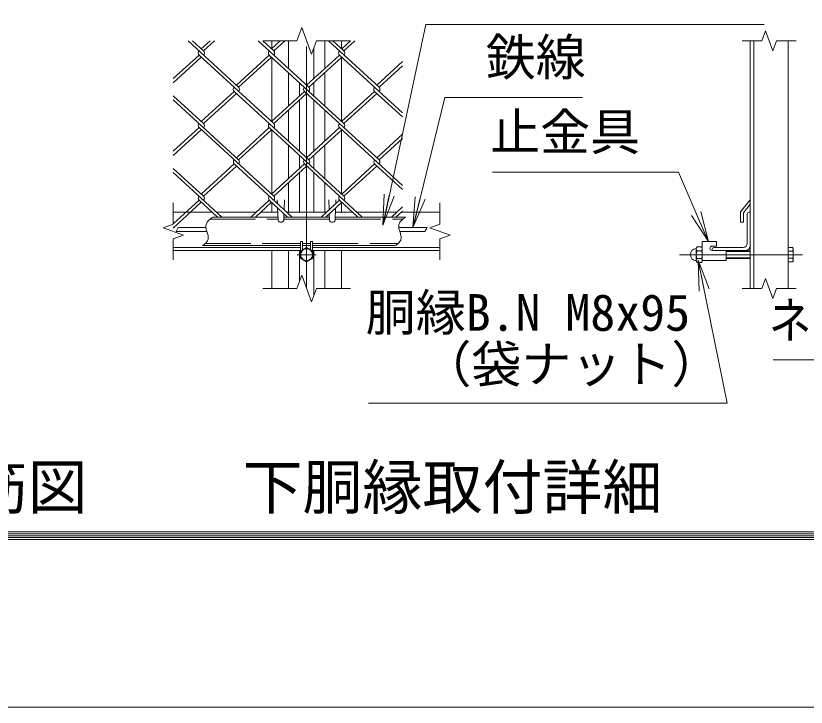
# Model space of a CAD drawing. Units: millimetres at full size; details may follow other scales. Extents: x -16800 to 16800, y -11880 to 11880.
# Drawn here: x -11928 to -7779, y -11880 to -8252 of the extents above; entities that cross this region are included whole.
import ezdxf
from ezdxf.enums import TextEntityAlignment as Align

# ---------------------------------------------------------------- set-up
doc = ezdxf.new("R2010")
doc.units = ezdxf.units.MM
doc.header["$LTSCALE"] = 40
doc.linetypes.add('DASHED', pattern=[7.5, 6, -1.5])
doc.linetypes.add('USER1', pattern=[50.8, 31.75, -6.35, 6.35, -6.35])
for name, color, linetype, lineweight in [('0-0_D-STR1', 1, 'Continuous', 18), ('0-1_D-BMK', 2, 'USER1', 13), ('0-2_D-STR3', 3, 'Continuous', 13), ('0-6_D-STR-DIM', 7, 'Continuous', 13), ('0-7_0', 7, 'Continuous', 18), ('0-9_D-STR-TXT', 7, 'Continuous', 13), ('0-A_D-STR2', 7, 'Continuous', 13), ('0-B_D-TTL-TXT', 7, 'Continuous', 13), ('0-C_D-TTL', 7, 'Continuous', 18)]:
    doc.layers.add(name, color=color, linetype=linetype, lineweight=lineweight)
doc.styles.add('ＭＳ ゴシック', font='')
doc.styles.get('ＭＳ ゴシック').set_extended_font_data('MS Gothic')

# ---------------------------------------------------------------- blocks, each defined once
blk = doc.blocks.new('_Open')
at = {"layer": '0-7_0'}
blk.add_line((-40, 6.67), (0, 0), dxfattribs=at)
blk.add_lwpolyline([(-40, -6.67), (0, 0), (-40, 0)], dxfattribs=at)

msp = doc.modelspace()

# ---------------------------------------------------------------- linework, layer by layer
at = {"layer": '0-0_D-STR1'}
for p, q in [((-10583.86, -8383.11), (-10583.86, -8423.49)), ((-10496.36, -8383.11), (-10496.36, -8528.71)), ((-10363.86, -8581.39), (-10363.86, -8421.03)), ((-10306.36, -8383.11), (-10306.36, -8528.71)), ((-10218.86, -8383.11), (-10218.86, -8423.49)), ((-8072.75, -8383.11), (-8072.75, -9683.11)), ((-8052.75, -8383.11), (-8052.75, -9683.11)), ((-7872.75, -8383.11), (-7872.75, -9683.11)), ((-10583.86, -8470.23), (-10583.86, -8804.69)), ((-10218.86, -8470.23), (-10218.86, -8804.69)), ((-10496.36, -8550.41), (-10496.36, -8724.51)), ((-10306.36, -8550.41), (-10306.36, -8724.51)), ((-10438.86, -8671.82), (-10438.86, -8603.1)), ((-10363.86, -8671.82), (-10363.86, -8603.1)), ((-10438.86, -8962.59), (-10438.86, -8693.52)), ((-10363.86, -8962.59), (-10363.86, -8693.52)), ((-10496.36, -8746.21), (-10496.36, -8909.9)), ((-10306.36, -8746.21), (-10306.36, -8909.9)), ((-10583.86, -8851.43), (-10583.86, -9185.89)), ((-10218.86, -8851.43), (-10218.86, -9185.89)), ((-10496.36, -8931.6), (-10496.36, -9105.71)), ((-10306.36, -8931.6), (-10306.36, -9105.71)), ((-10438.86, -9053.02), (-10438.86, -8984.29)), ((-10363.86, -9053.02), (-10363.86, -8984.29)), ((-10438.86, -9283.11), (-10438.86, -9074.72)), ((-10363.86, -9283.11), (-10363.86, -9074.72)), ((-10496.36, -9127.41), (-10496.36, -9283.11)), ((-10306.36, -9127.41), (-10306.36, -9283.11)), ((-10583.86, -9232.08), (-10583.86, -9283.11)), ((-10554.43, -9236.98), (-10555.11, -9217.5)), ((-10519.41, -9269.07), (-10517.61, -9217.5)), ((-10283.32, -9269.02), (-10285.11, -9217.5)), ((-10248.29, -9236.93), (-10247.61, -9217.5)), ((-10218.86, -9232.57), (-10218.86, -9283.11)), ((-8122.75, -9280), (-8072.75, -9217.5)), ((-8107.75, -9285.61), (-8072.75, -9240.37)), ((-11101.36, -9283.11), (-10896.81, -9283.11)), ((-10873.13, -9283.11), (-10666.34, -9283.11)), ((-10642.66, -9283.11), (-10552.82, -9283.11)), ((-10551.36, -9325), (-10553.67, -9258.84)), ((-10521.36, -9325), (-10520.13, -9289.58)), ((-10298.69, -9283.11), (-10504.09, -9283.11)), ((-10281.36, -9325), (-10282.58, -9290.05)), ((-10251.36, -9325), (-10249.07, -9259.34)), ((-10159.54, -9283.11), (-10249.9, -9283.11)), ((-9929.06, -9283.11), (-10136.45, -9283.11)), ((-9701.36, -9283.11), (-9905.38, -9283.11)), ((-8122.75, -9335), (-8122.75, -9280)), ((-8107.75, -9335), (-8107.75, -9285.61)), ((-8087.75, -9445.61), (-8087.75, -9293.11)), ((-8077.75, -9283.11), (-8072.75, -9283.11)), ((-8072.75, -9458.11), (-8072.75, -9283.11)), ((-8107.75, -9335), (-8122.75, -9335)), ((-11101.36, -9468.11), (-10432.61, -9468.11)), ((-11101.36, -9483.11), (-10432.61, -9483.11)), ((-10583.86, -9483.11), (-10583.86, -9683.11)), ((-10496.36, -9483.11), (-10496.36, -9683.11)), ((-10438.86, -9645.18), (-10438.86, -9483.11)), ((-10370.11, -9468.11), (-9701.36, -9468.11)), ((-10370.11, -9483.11), (-9701.36, -9483.11)), ((-10363.86, -9721.03), (-10363.86, -9483.11)), ((-10306.36, -9483.11), (-10306.36, -9683.11)), ((-10218.86, -9483.11), (-10218.86, -9683.11)), ((-8272.75, -9478.11), (-8272.75, -9483.11)), ((-8272.75, -9483.11), (-8097.75, -9483.11)), ((-8262.75, -9468.11), (-8110.25, -9468.11))]:
    msp.add_line(p, q, dxfattribs=at)
for centre, radius, start, end in [((-8077.75, -9293.11), 10, 90, 180), ((-10536.36, -9318.75), 16.25, 202.61986, 337.38014), ((-10266.36, -9318.75), 16.25, 202.61986, 337.38014), ((-8110.25, -9445.61), 22.5, 270, 0), ((-8097.75, -9458.11), 25, 270, 0), ((-8262.75, -9478.11), 10, 90, 180)]:
    msp.add_arc(centre, radius, start, end, dxfattribs=at)
at = {"layer": '0-1_D-BMK'}
for p, q in [((-10401.36, -9683.11), (-10401.36, -8383.11)), ((-10351.36, -9505.61), (-10451.36, -9505.61)), ((-8443.92, -9505.61), (-7797.75, -9505.61))]:
    msp.add_line(p, q, dxfattribs=at)
at = {"layer": '0-2_D-STR3', "linetype": 'DASHED'}
for p, q in [((-10909.38, -9319.61), (-10551.55, -9319.61)), ((-10521.17, -9319.61), (-10281.55, -9319.61)), ((-10251.17, -9319.61), (-9897.1, -9319.61)), ((-10933.81, -9446.61), (-10432.61, -9446.61)), ((-10422.61, -9446.61), (-10380.11, -9446.61)), ((-10370.11, -9446.61), (-9921.52, -9446.61))]:
    msp.add_line(p, q, dxfattribs=at)
at = {"layer": '0-2_D-STR3'}
for p, q in [((-10893.15, -9308.11), (-10551.95, -9308.11)), ((-10520.77, -9308.11), (-10281.95, -9308.11)), ((-10250.77, -9308.11), (-9880.87, -9308.11)), ((-10929.84, -9363.11), (-11074.79, -9363.11)), ((-9917.56, -9363.11), (-9768.45, -9363.11)), ((-10925.15, -9383.11), (-11086.34, -9383.11)), ((-9912.87, -9383.11), (-9780, -9383.11)), ((-10948.47, -9458.11), (-10432.61, -9458.11)), ((-10432.61, -9486.12), (-10432.61, -9435.61)), ((-10432.61, -9435.61), (-10422.61, -9435.61)), ((-10422.61, -9480.35), (-10422.61, -9435.61)), ((-10422.61, -9458.11), (-10380.11, -9458.11)), ((-10380.11, -9480.35), (-10380.11, -9435.61)), ((-10380.11, -9435.61), (-10370.11, -9435.61)), ((-10370.11, -9486.12), (-10370.11, -9435.61)), ((-10370.11, -9458.11), (-9936.19, -9458.11)), ((-8324, -9435.61), (-8249, -9435.61)), ((-8324, -9535.61), (-8324, -9435.61)), ((-8249, -9460.61), (-8249, -9435.61)), ((-8356.5, -9536.78), (-8356.5, -9475.05)), ((-8356.5, -9536.78), (-8356.5, -9475.05)), ((-8329, -9465.11), (-8351.5, -9465.11)), ((-8351.5, -9485.36), (-8329, -9485.36)), ((-8324, -9536.78), (-8324, -9475.05)), ((-8324, -9536.78), (-8324, -9475.05)), ((-8272.75, -9460.61), (-8249, -9460.61)), ((-8272.75, -9483.11), (-8199, -9483.11)), ((-8199, -9535.61), (-8199, -9483.11)), ((-8072.75, -9485.61), (-8199, -9485.61)), ((-8072.75, -9489.36), (-8199, -9489.36)), ((-7872.75, -9468.08), (-7849.73, -9468.08)), ((-7872.75, -9543.14), (-7872.75, -9468.08)), ((-7872.75, -9486.85), (-7849.73, -9486.85)), ((-7846.25, -9474.11), (-7849.73, -9468.08)), ((-7846.25, -9537.11), (-7846.25, -9474.11)), ((-8351.5, -9525.86), (-8329, -9525.86)), ((-8324, -9535.61), (-8199, -9535.61)), ((-8072.75, -9521.86), (-8199, -9521.86)), ((-8072.75, -9525.61), (-8199, -9525.61)), ((-7872.75, -9524.37), (-7849.73, -9524.37)), ((-7872.75, -9543.14), (-7849.73, -9543.14)), ((-7846.25, -9537.11), (-7849.73, -9543.14)), ((-8329, -9546.11), (-8351.5, -9546.11))]:
    msp.add_line(p, q, dxfattribs=at)
msp.add_lwpolyline([(-10368.86, -9524.37), (-10401.36, -9543.14), (-10433.86, -9524.37), (-10433.86, -9486.85), (-10401.36, -9468.08), (-10368.86, -9486.85)], close=True, dxfattribs=at)
msp.add_circle((-10401.36, -9505.61), 31.25, dxfattribs=at)
for centre, radius, start, end in [((-8354, -9505.61), 32.5, 97.16806, 262.83194), ((-8358.36, -9470.88), 2.5, 277.16806, 343.42019), ((-8343.75, -9475.24), 12.75, 127.42505, 232.57495), ((-8312.99, -9505.61), 43.51, 152.26063, 207.73937), ((-8336.75, -9475.24), 12.75, 307.42505, 52.57495), ((-8367.5, -9505.61), 43.51, 332.26063, 27.73937), ((-8272.75, -9471.86), 11.25, 90, 270), ((-7863.44, -9477.46), 16.61, 325.61585, 34.38415), ((-7908.92, -9505.61), 62.1, 342.4121, 17.5879), ((-8358.36, -9540.34), 2.5, 9.83916, 82.83194), ((-8343.81, -9535.99), 12.71, 127.21089, 232.78911), ((-8336.69, -9535.99), 12.71, 307.21089, 52.78911), ((-7863.44, -9533.76), 16.61, 325.61585, 34.38415)]:
    msp.add_arc(centre, radius, start, end, dxfattribs=at)
at = {"layer": '0-6_D-STR-DIM'}
for p, q in [((-10427.01, -8312.63), (-10452.67, -8383.11)), ((-10375.71, -8453.59), (-10427.01, -8312.63)), ((-8011.22, -8383.11), (-7991.99, -8330.25)), ((-7991.99, -8330.25), (-7953.51, -8435.97)), ((-10631.36, -8383.11), (-10452.67, -8383.11)), ((-10350.06, -8383.11), (-10375.71, -8453.59)), ((-10171.36, -8383.11), (-10350.06, -8383.11)), ((-8011.22, -8383.11), (-8114, -8383.11)), ((-7953.51, -8435.97), (-7934.27, -8383.11)), ((-7831.5, -8383.11), (-7934.27, -8383.11)), ((-11101.36, -9344.63), (-11101.36, -9233.11)), ((-9701.36, -9344.63), (-9701.36, -9233.11)), ((-11101.36, -9344.63), (-11154.22, -9363.87)), ((-11154.22, -9363.87), (-11048.51, -9402.35)), ((-11074.79, -9363.11), (-11086.34, -9383.11)), ((-9768.45, -9363.11), (-9780, -9383.11)), ((-11048.51, -9402.35), (-11101.36, -9421.59)), ((-11101.36, -9533.11), (-11101.36, -9421.59)), ((-9701.36, -9533.11), (-9701.36, -9421.59)), ((-10427.01, -9612.63), (-10452.67, -9683.11)), ((-10375.71, -9753.59), (-10427.01, -9612.63)), ((-8011.22, -9683.11), (-7991.99, -9630.25)), ((-7991.99, -9630.25), (-7953.51, -9735.97)), ((-10631.36, -9683.11), (-10452.67, -9683.11)), ((-10350.06, -9683.11), (-10375.71, -9753.59)), ((-10350.06, -9683.11), (-10171.36, -9683.11)), ((-8011.22, -9683.11), (-8114, -9683.11)), ((-7953.51, -9735.97), (-7934.27, -9683.11)), ((-7831.5, -9683.11), (-7934.27, -9683.11))]:
    msp.add_line(p, q, dxfattribs=at)
for points in [[(-10893.15, -9308.11), (-10897.55, -9311.04), (-10901.89, -9314.01), (-10906.11, -9317.07), (-10910.17, -9320.25), (-10913.98, -9323.61), (-10917.51, -9327.19), (-10920.69, -9331.02), (-10923.46, -9335.15), (-10925.77, -9339.63), (-10927.59, -9344.4), (-10928.9, -9349.39), (-10929.7, -9354.49), (-10929.97, -9359.6), (-10929.71, -9364.63), (-10928.96, -9369.56), (-10927.83, -9374.41), (-10926.42, -9379.23), (-10924.84, -9384.04), (-10923.18, -9388.89), (-10921.55, -9393.79), (-10920.06, -9398.81), (-10918.81, -9403.93), (-10917.9, -9409.1), (-10917.43, -9414.24), (-10917.51, -9419.26), (-10918.23, -9424.06), (-10919.68, -9428.59), (-10921.81, -9432.86), (-10924.52, -9436.9), (-10927.74, -9440.73), (-10931.38, -9444.41), (-10935.36, -9447.95), (-10939.59, -9451.39), (-10943.99, -9454.77), (-10948.47, -9458.11)], [(-9880.87, -9308.11), (-9885.26, -9311.04), (-9889.61, -9314.01), (-9893.83, -9317.07), (-9897.88, -9320.25), (-9901.7, -9323.61), (-9905.23, -9327.19), (-9908.41, -9331.02), (-9911.18, -9335.15), (-9913.49, -9339.63), (-9915.3, -9344.4), (-9916.62, -9349.39), (-9917.41, -9354.49), (-9917.68, -9359.6), (-9917.42, -9364.63), (-9916.67, -9369.56), (-9915.55, -9374.41), (-9914.14, -9379.23), (-9912.55, -9384.04), (-9910.9, -9388.89), (-9909.27, -9393.79), (-9907.78, -9398.81), (-9906.52, -9403.93), (-9905.61, -9409.1), (-9905.14, -9414.24), (-9905.22, -9419.26), (-9905.95, -9424.06), (-9907.4, -9428.59), (-9909.52, -9432.86), (-9912.24, -9436.9), (-9915.46, -9440.73), (-9919.1, -9444.41), (-9923.08, -9447.95), (-9927.31, -9451.39), (-9931.7, -9454.77), (-9936.19, -9458.11)], [(-9701.36, -9344.63), (-9754.22, -9363.87), (-9648.51, -9402.35), (-9701.36, -9421.59)]]:
    msp.add_lwpolyline(points, dxfattribs=at)
at = {"layer": '0-9_D-STR-TXT'}
for points in [[(-7999.9, -8298.19), (-9776.18, -8298.19), (-10000.31, -9347.97)], [(-8952.4, -8680.26), (-9675.89, -8680.26), (-9842.53, -9361.17)], [(-9424.85, -9072.03), (-8449.58, -9072.03), (-8293.01, -9433.77)], [(-7952.85, -10057.81), (-6176.57, -10057.81), (-5939.91, -9500.14)], [(-10076.91, -10285.43), (-8193.01, -10285.43), (-8345.92, -9535.9)]]:
    msp.add_lwpolyline(points, dxfattribs=at)
at = {"layer": '0-A_D-STR2'}
for p, q in [((-10758.16, -8626.61), (-11023.89, -8383.11)), ((-10942.48, -8436.01), (-11000.21, -8383.11)), ((-10908.43, -8383.11), (-10954.32, -8425.16)), ((-10884.75, -8383.11), (-10942.48, -8436.01)), ((-10389.52, -8626.61), (-10655.25, -8383.11)), ((-10573.84, -8436.01), (-10631.57, -8383.11)), ((-10539.8, -8383.11), (-10585.68, -8425.16)), ((-10516.11, -8383.11), (-10573.84, -8436.01)), ((-10020.88, -8626.61), (-10286.61, -8383.11)), ((-10205.2, -8436.01), (-10262.93, -8383.11)), ((-10171.16, -8383.11), (-10217.04, -8425.16)), ((-10147.47, -8383.11), (-10205.2, -8436.01)), ((-10966.16, -8457.71), (-11101.36, -8581.6)), ((-10573.84, -8817.21), (-10966.16, -8457.71)), ((-10597.52, -8457.71), (-10770, -8615.76)), ((-10205.2, -8817.21), (-10597.52, -8457.71)), ((-10228.89, -8457.71), (-10401.36, -8615.76)), ((-9898.17, -8760.75), (-10228.89, -8457.71)), ((-10954.32, -8468.56), (-11101.36, -8603.3)), ((-10585.68, -8468.56), (-10758.16, -8626.61)), ((-10217.04, -8468.56), (-10389.52, -8626.61)), ((-9898.17, -8492.46), (-10032.72, -8615.76)), ((-9898.17, -8514.17), (-10020.88, -8626.61)), ((-10942.48, -8817.21), (-11101.36, -8671.62)), ((-10781.84, -8648.31), (-10954.32, -8806.36)), ((-10770, -8659.16), (-10942.48, -8817.21)), ((-10389.52, -9007.81), (-10781.84, -8648.31)), ((-10413.21, -8648.31), (-10585.68, -8806.36)), ((-10401.36, -8659.16), (-10573.84, -8817.21)), ((-10020.88, -9007.81), (-10413.2, -8648.31)), ((-10044.57, -8648.31), (-10216.01, -8805.41)), ((-10032.72, -8659.16), (-10205.2, -8817.21)), ((-9898.17, -8782.45), (-10044.57, -8648.31)), ((-10758.16, -9007.81), (-11101.36, -8693.32)), ((-10966.16, -8838.91), (-11101.36, -8962.8)), ((-10954.32, -8849.76), (-11101.36, -8984.5)), ((-10573.84, -9198.4), (-10966.16, -8838.91)), ((-10597.52, -8838.91), (-10770, -8996.95)), ((-10585.68, -8849.76), (-10758.16, -9007.81)), ((-10205.23, -9198.38), (-10597.52, -8838.91)), ((-10228.89, -8838.91), (-10401.36, -8996.95)), ((-10217.04, -8849.76), (-10389.52, -9007.81)), ((-9898.17, -9141.95), (-10228.89, -8838.91)), ((-9898.17, -8873.66), (-10032.72, -8996.95)), ((-9898.17, -8895.36), (-10020.88, -9007.81)), ((-10781.84, -9029.51), (-10954.32, -9187.55)), ((-10770, -9040.36), (-10942.48, -9198.4)), ((-10477.21, -9308.11), (-10781.55, -9029.24)), ((-10413.2, -9029.51), (-10585.68, -9187.55)), ((-10401.36, -9040.36), (-10573.84, -9198.4)), ((-10109.16, -9308.11), (-10413.2, -9029.51)), ((-10044.57, -9029.51), (-10217.04, -9187.55)), ((-10032.72, -9040.36), (-10205.2, -9198.4)), ((-9898.17, -9163.65), (-10044.57, -9029.51)), ((-10942.48, -9198.4), (-11101.36, -9052.81)), ((-10845.85, -9308.11), (-11101.36, -9073.97)), ((-10965.9, -9219.81), (-11101.36, -9343.94)), ((-10954.05, -9230.66), (-11101.36, -9365.64)), ((-10869.53, -9308.11), (-10965.87, -9219.83)), ((-10597.26, -9219.81), (-10693.62, -9308.11)), ((-10585.42, -9230.66), (-10669.94, -9308.11)), ((-10500.89, -9308.11), (-10597.26, -9219.81)), ((-10228.62, -9219.81), (-10324.98, -9308.11)), ((-10216.78, -9230.66), (-10301.3, -9308.11)), ((-10132.25, -9308.11), (-10228.62, -9219.81)), ((-9898.17, -9254.81), (-9956.34, -9308.11)), ((-9898.17, -9276.51), (-9932.66, -9308.11))]:
    msp.add_line(p, q, dxfattribs=at)
for centre, start, end in [((-10954.32, -8446.86), 137.5, 222.5), ((-10954.32, -8446.86), 317.5, 42.5), ((-10585.68, -8446.86), 137.5, 222.5), ((-10585.68, -8446.86), 317.5, 42.5), ((-10217.04, -8446.86), 137.5, 222.5), ((-10217.04, -8446.86), 317.5, 42.5), ((-10770.03, -8637.43), 137.5, 222.5), ((-10770.03, -8637.43), 317.5, 42.5), ((-10401.39, -8637.43), 137.5, 222.5), ((-10401.39, -8637.43), 317.5, 42.5), ((-10032.75, -8637.43), 137.5, 222.5), ((-10032.75, -8637.43), 317.5, 42.5), ((-10954.32, -8828.06), 137.5, 222.5), ((-10954.32, -8828.06), 317.5, 42.5), ((-10585.68, -8828.06), 137.5, 222.5), ((-10585.68, -8828.06), 317.5, 42.5), ((-10217.04, -8828.06), 137.5, 222.5), ((-10217.04, -8828.06), 317.5, 42.5), ((-10769.74, -9018.36), 137.5, 222.5), ((-10769.74, -9018.36), 317.5, 42.5), ((-10401.1, -9018.36), 137.5, 222.5), ((-10401.1, -9018.36), 317.5, 42.5), ((-10032.46, -9018.36), 137.5, 222.5), ((-10032.46, -9018.36), 317.5, 42.5), ((-10954.05, -9208.96), 137.5, 222.5), ((-10954.05, -9208.96), 317.5, 42.5), ((-10585.42, -9208.96), 137.5, 222.5), ((-10585.42, -9208.96), 317.5, 42.5), ((-10216.78, -9208.96), 137.5, 222.5), ((-10216.78, -9208.96), 317.5, 42.5)]:
    msp.add_arc(centre, 16.06, start, end, dxfattribs=at)
at = {"layer": '0-C_D-TTL', "color": 2}
msp.add_lwpolyline([(-16800, 11880), (16800, 11880), (16800, -11880), (-16800, -11880)], close=True, dxfattribs=at)
at = {"layer": '0-C_D-TTL'}
for points in [[(-15720, 11000), (15720, 11000), (15720, -11000), (-15720, -11000)], [(-15710, 10990), (15710, 10990), (15710, -10990), (-15710, -10990)], [(-15700, 10980), (15700, 10980), (15700, -10980), (-15700, -10980)], [(-15690, 10970), (15690, 10970), (15690, -10970), (-15690, -10970)], [(-15680, 10960), (15680, 10960), (15680, -10960), (-15680, -10960)]]:
    msp.add_lwpolyline(points, close=True, dxfattribs=at)

# ---------------------------------------------------------------- block references
at = {"layer": '0-9_D-STR-TXT', "xscale": 4, "yscale": 4}
for p, rotation in [((-10000.73, -9349.92), 257.94811), ((-9843, -9363.11), 256.24822), ((-8292.21, -9435.61), 293.40477), ((-8346.32, -9533.94), 101.52991)]:
    msp.add_blockref('_Open', p, dxfattribs=dict(at, rotation=rotation))

# ---------------------------------------------------------------- texts
at = {"layer": '0-9_D-STR-TXT', "style": 'ＭＳ ゴシック'}
for s, p in [('鉄線', (-9461.02, -8622.81)), ('止金具', (-9438.05, -9015.09)), ('胴縁B.N M8x95', (-10091.13, -9962.54)), ('（袋ナット）', (-9798.74, -10234.08))]:
    msp.add_text(s, height=192.4, dxfattribs=at).set_placement(p, align=Align.BOTTOM_LEFT)
at = {"layer": '0-9_D-STR-TXT', "style": 'ＭＳ ゴシック', "width": 0.85}
msp.add_text('ネットホルダー', height=192.4, dxfattribs=at).set_placement((-7975.19, -10003.41), align=Align.BOTTOM_LEFT)
at = {"layer": '0-B_D-TTL-TXT', "style": 'ＭＳ ゴシック'}
for s, p in [('P型基礎コンクリート配筋図', (-15485.91, -10909.49)), ('下胴縁取付詳細', (-10737.63, -10909.49))]:
    msp.add_text(s, height=230.8, dxfattribs=at).set_placement(p, align=Align.BOTTOM_LEFT)

doc.saveas('drawing.dxf')
